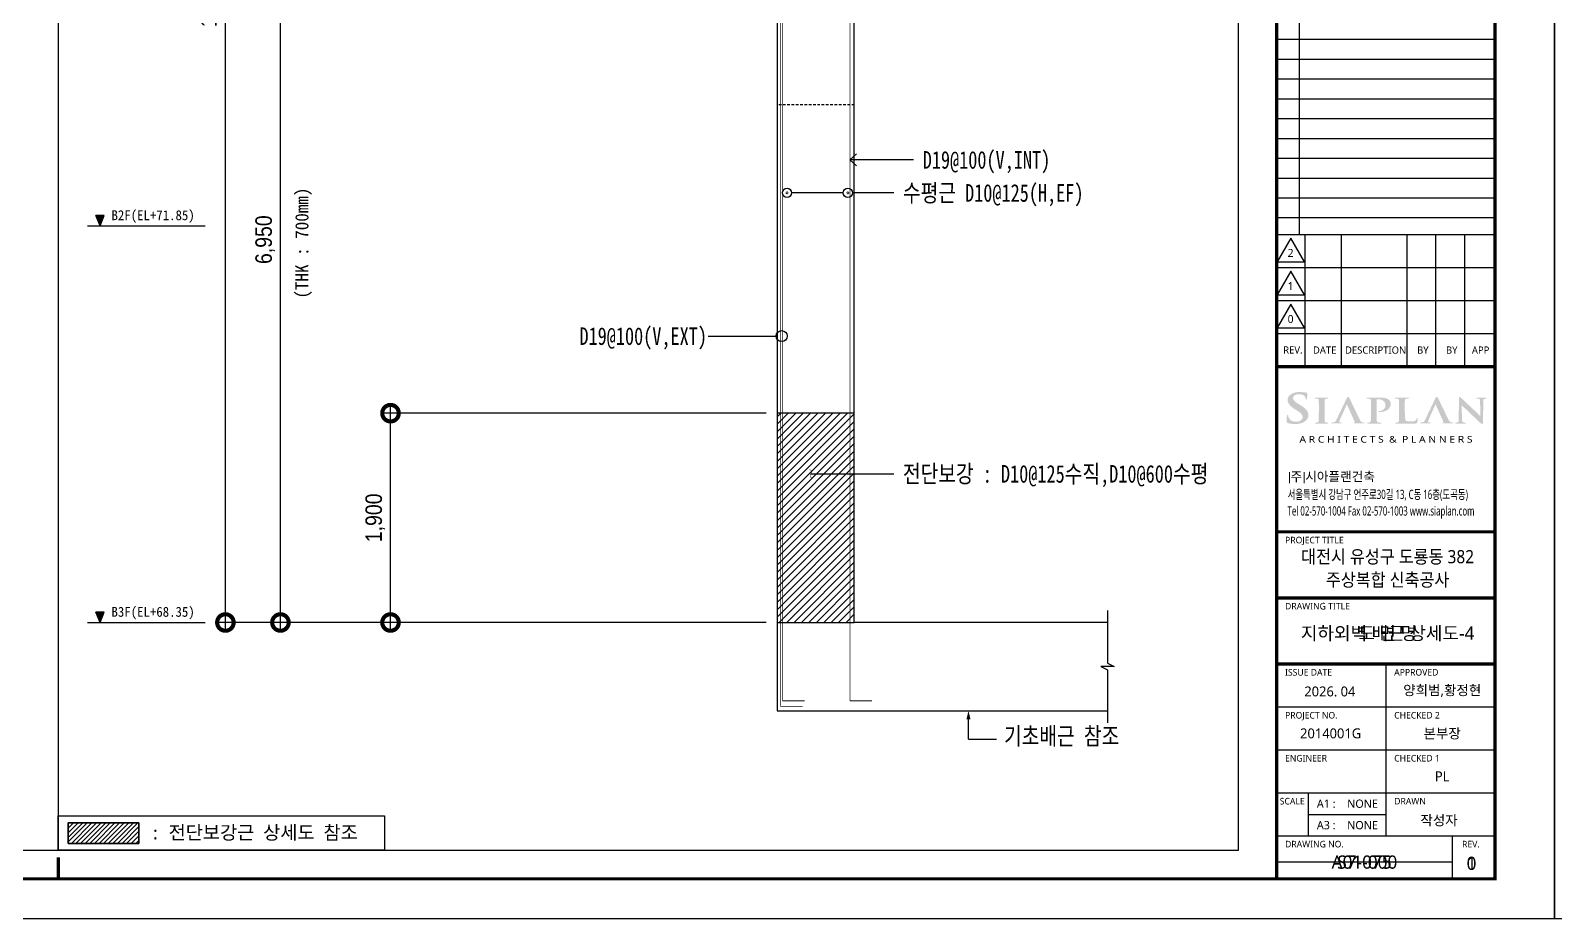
# Model space of a CAD drawing. Header units: millimetres. Extents: x 0 to 252030, y -124740 to 196020.
# Drawn here: x 112187 to 126030, y -71280 to -63219 of the extents above; entities that cross this region are included whole.
import ezdxf
from ezdxf.enums import TextEntityAlignment as Align

# ---------------------------------------------------------------- set-up
doc = ezdxf.new("R2010")
doc.units = ezdxf.units.MM
doc.header["$LTSCALE"] = 30
doc.linetypes.add('H', pattern=[1.3, 0.8, -0.5])
doc.layers.get('DEFPOINTS').update_dxf_attribs({"color": 142})
for name, color, linetype in [('0-LIST.테두리선', 7, 'Continuous'), ('0-SEC1', 3, 'Continuous'), ('0-TEXT', 3, 'Continuous'), ('0-주철근', 2, 'Continuous'), ('0-지시선', 7, 'Continuous'), ('0-해치', 251, 'Continuous'), ('AA-SHEET-TEXT', 3, 'Continuous'), ('S-CON', 2, 'Continuous'), ('S-철근', 3, 'Continuous'), ('TABLE-1', 3, 'Continuous'), ('X-PLAN-B1F$0$A-DIM', 7, 'Continuous'), ('XR-FORM_(도룡동)$0$Sheet', 7, 'Continuous'), ('XR-FORM_(도룡동)$0$TEXT', 3, 'Continuous')]:
    doc.layers.add(name, color=color, linetype=linetype)
doc.styles.add('X-PLAN-B1F$0$Gdim', font='Dotum.ttf', dxfattribs={"width": 0.9})
doc.styles.add('XR-FORM$0$맑은고딕', font='malgun.ttf')
doc.styles.add('XR-FORM_(도룡동)$0$맑은고딕', font='malgun.ttf')
doc.styles.add('XR-FORM_(도룡동)$0$충북옥천_FORM$0$맑은고딕', font='malgun.ttf')
doc.styles.add('XR-FORM_(도룡동)$1$맑은고딕', font='malgun.ttf')
doc.styles.add('XR-FORM_(도룡동)$2$맑은고딕', font='malgun.ttf')
doc.styles.add('XR-FORM_(도룡동)$3$맑은고딕', font='malgun.ttf')
doc.styles.add('돋음체', font='DotumChe.ttf')
doc.styles.add('맑은고딕', font='malgun.ttf')
doc.dimstyles.new('X-PLAN-B1F$0$Gdim200', dxfattribs={"dimscale": 200, "dimtxt": 3, "dimasz": 6, "dimexe": 1.5, "dimexo": 2, "dimgap": 1, "dimtad": 1, "dimdec": 0, "dimzin": 0, "dimdsep": 46, "dimlunit": 6, "dimtxsty": 'X-PLAN-B1F$0$Gdim', "dimblk": 'X-PLAN-B1F$0$_DotSmall', "dimcen": 1.5, "dimdle": 1.5, "dimclrd": 1, "dimclre": 1, "dimclrt": 256, "dimazin": 0, "dimtfac": 1, "dimtdec": 0, "dimtix": 1, "dimtmove": 2, "dimatfit": 3, "dimldrblk": 'X-PLAN-B1F$0$_DotSmall', "dimfxl": 1.5, "dimtolj": 1, "dimtzin": 0, "dimlwd": -1, "dimlwe": -1, "dimarcsym": 0})

# ---------------------------------------------------------------- blocks, each defined once
blk = doc.blocks.new('XR-FORM_(도룡동)$0$S')
at = {"layer": 'XR-FORM_(도룡동)$0$Sheet'}
h = blk.add_hatch(color=6, dxfattribs=at)
edge = h.paths.add_edge_path()
edge.add_spline(control_points=[(76338, 15545), (76338, 15545), (76295, 15571), (76295, 15571), (76172, 15645), (76132, 15687), (76132, 15744), (76132, 15817), (76203, 15865), (76313, 15865), (76409, 15865), (76454, 15832), (76479, 15807), (76511, 15775), (76518, 15737), (76518, 15729), (76518, 15711), (76524, 15702), (76538, 15702), (76557, 15702), (76559, 15724), (76559, 15744), (76559, 15811), (76562, 15848), (76564, 15870), (76564, 15870), (76565, 15890), (76565, 15890), (76565, 15905), (76548, 15908), (76540, 15909), (76494, 15919), (76430, 15930), (76333, 15930), (76119, 15930), (75970, 15833), (75970, 15695), (75970, 15588), (76037, 15502), (76202, 15401), (76202, 15401), (76273, 15357), (76273, 15357), (76398, 15281), (76423, 15225), (76423, 15165), (76423, 15099), (76352, 15030), (76220, 15030), (76155, 15030), (76041, 15045), (76002, 15150), (75994, 15172), (75988, 15197), (75988, 15211), (75988, 15217), (75988, 15236), (75968, 15236), (75948, 15236), (75946, 15209), (75945, 15201), (75945, 15201), (75945, 15197), (75945, 15197), (75943, 15174), (75938, 15104), (75938, 15040), (75938, 15011), (75943, 15004), (75970, 14994), (76035, 14972), (76103, 14962), (76198, 14962), (76298, 14962), (76379, 14979), (76447, 15013), (76575, 15079), (76595, 15177), (76595, 15230), (76595, 15347), (76528, 15430), (76338, 15545)], knot_values=[0, 0, 0, 0, 1, 1, 1, 2, 2, 2, 3, 3, 3, 4, 4, 4, 5, 5, 5, 6, 6, 6, 7, 7, 7, 8, 8, 8, 9, 9, 9, 10, 10, 10, 11, 11, 11, 12, 12, 12, 13, 13, 13, 14, 14, 14, 15, 15, 15, 16, 16, 16, 17, 17, 17, 18, 18, 18, 19, 19, 19, 20, 20, 20, 21, 21, 21, 22, 22, 22, 23, 23, 23, 24, 24, 24, 25, 25, 25, 26, 26, 26, 27, 27, 27, 27], degree=3, periodic=0)
h = blk.add_hatch(color=6, dxfattribs=at)
edge = h.paths.add_edge_path()
edge.add_spline(control_points=[(77180, 15007), (77180, 15007), (77166, 15007), (77166, 15007), (77156, 15007), (77148, 15007), (77134, 15009), (77098, 15014), (77093, 15029), (77089, 15056), (77084, 15098), (77084, 15641), (77086, 15677), (77089, 15714), (77100, 15725), (77131, 15729), (77143, 15731), (77153, 15732), (77163, 15732), (77163, 15732), (77180, 15732), (77180, 15732), (77188, 15732), (77195, 15739), (77195, 15747), (77195, 15755), (77188, 15761), (77180, 15761), (77180, 15761), (76814, 15761), (76814, 15761), (76806, 15761), (76800, 15755), (76800, 15747), (76800, 15739), (76806, 15732), (76814, 15732), (76814, 15732), (76832, 15732), (76832, 15732), (76847, 15732), (76860, 15730), (76871, 15728), (76897, 15723), (76909, 15710), (76912, 15677), (76912, 15677), (76912, 15677), (76912, 15677), (76914, 15650), (76915, 15103), (76908, 15057), (76904, 15025), (76895, 15014), (76873, 15011), (76858, 15008), (76843, 15007), (76827, 15007), (76826, 15007), (76814, 15007), (76814, 15007), (76806, 15007), (76800, 15000), (76800, 14992), (76800, 14984), (76806, 14977), (76814, 14977), (76814, 14977), (77180, 14977), (77180, 14977), (77188, 14977), (77195, 14984), (77195, 14992), (77195, 15000), (77188, 15007), (77180, 15007)], knot_values=[0, 0, 0, 0, 1, 1, 1, 2, 2, 2, 3, 3, 3, 4, 4, 4, 5, 5, 5, 6, 6, 6, 7, 7, 7, 8, 8, 8, 9, 9, 9, 10, 10, 10, 11, 11, 11, 12, 12, 12, 13, 13, 13, 14, 14, 14, 15, 15, 15, 16, 16, 16, 17, 17, 17, 18, 18, 18, 19, 19, 19, 20, 20, 20, 21, 21, 21, 22, 22, 22, 23, 23, 23, 24, 24, 24, 25, 25, 25, 25], degree=3, periodic=0)
h = blk.add_hatch(color=6, dxfattribs=at)
edge = h.paths.add_edge_path()
edge.add_spline(control_points=[(78289, 15008), (78289, 15008), (78256, 15008), (78256, 15008), (78252, 15008), (78248, 15009), (78243, 15010), (78220, 15014), (78192, 15028), (78158, 15085), (78158, 15085), (77848, 15727), (77836, 15749), (77824, 15773), (77816, 15784), (77802, 15784), (77787, 15784), (77771, 15771), (77757, 15741), (77757, 15741), (77450, 15097), (77450, 15097), (77424, 15042), (77401, 15015), (77350, 15010), (77342, 15009), (77328, 15008), (77317, 15008), (77317, 15008), (77304, 15008), (77304, 15008), (77298, 15008), (77292, 15002), (77292, 14994), (77292, 14987), (77298, 14980), (77304, 14980), (77304, 14980), (77609, 14980), (77609, 14980), (77615, 14980), (77621, 14987), (77621, 14994), (77621, 15002), (77615, 15008), (77609, 15008), (77609, 15008), (77576, 15008), (77576, 15008), (77539, 15008), (77534, 15021), (77534, 15033), (77534, 15044), (77540, 15068), (77552, 15094), (77552, 15094), (77762, 15561), (77762, 15561), (77762, 15561), (78005, 15016), (78004, 15016), (78005, 15014), (78005, 15012), (78004, 15010), (78003, 15008), (78001, 15008), (77998, 15008), (77998, 15008), (77984, 15008), (77984, 15008), (77978, 15008), (77972, 15002), (77972, 14994), (77972, 14987), (77978, 14980), (77984, 14980), (77984, 14980), (78289, 14980), (78289, 14980), (78295, 14980), (78301, 14987), (78301, 14994), (78301, 15002), (78295, 15008), (78289, 15008)], knot_values=[0, 0, 0, 0, 1, 1, 1, 2, 2, 2, 3, 3, 3, 4, 4, 4, 5, 5, 5, 6, 6, 6, 7, 7, 7, 8, 8, 8, 9, 9, 9, 10, 10, 10, 11, 11, 11, 12, 12, 12, 13, 13, 13, 14, 14, 14, 15, 15, 15, 16, 16, 16, 17, 17, 17, 18, 18, 18, 19, 19, 19, 20, 20, 20, 21, 21, 21, 22, 22, 22, 23, 23, 23, 24, 24, 24, 25, 25, 25, 26, 26, 26, 27, 27, 27, 28, 28, 28, 28], degree=3, periodic=0)
h = blk.add_hatch(color=250, dxfattribs=at)
edge = h.paths.add_edge_path()
edge.add_spline(control_points=[(78762, 15355), (78740, 15355), (78721, 15354), (78721, 15339), (78721, 15329), (78732, 15327), (78739, 15326), (78739, 15326), (78761, 15325), (78768, 15325), (78956, 15325), (79092, 15431), (79092, 15577), (79092, 15629), (79059, 15678), (79025, 15703), (79003, 15719), (78945, 15762), (78781, 15762), (78781, 15762), (78772, 15762), (78771, 15762), (78771, 15762), (78376, 15762), (78376, 15762), (78367, 15762), (78360, 15756), (78360, 15748), (78360, 15740), (78367, 15734), (78376, 15734), (78376, 15734), (78423, 15734), (78423, 15734), (78429, 15733), (78435, 15733), (78438, 15732), (78480, 15725), (78488, 15709), (78491, 15677), (78491, 15677), (78491, 15677), (78491, 15677), (78493, 15651), (78494, 15108), (78487, 15062), (78481, 15030), (78474, 15013), (78453, 15010), (78437, 15007), (78422, 15006), (78407, 15006), (78406, 15006), (78396, 15006), (78396, 15006), (78387, 15006), (78380, 14999), (78380, 14991), (78380, 14983), (78387, 14977), (78396, 14977), (78396, 14977), (78791, 14977), (78791, 14977), (78800, 14977), (78807, 14983), (78807, 14991), (78807, 14999), (78800, 15006), (78791, 15006), (78791, 15006), (78781, 15006), (78781, 15006), (78761, 15006), (78733, 15008), (78715, 15010), (78681, 15013), (78672, 15031), (78668, 15061), (78662, 15105), (78662, 15684), (78662, 15690), (78662, 15699), (78664, 15704), (78669, 15705), (78679, 15708), (78707, 15709), (78729, 15709), (78757, 15709), (78810, 15704), (78857, 15670), (78924, 15623), (78931, 15562), (78931, 15520), (78931, 15418), (78833, 15355), (78762, 15355)], knot_values=[0, 0, 0, 0, 1, 1, 1, 2, 2, 2, 3, 3, 3, 4, 4, 4, 5, 5, 5, 6, 6, 6, 7, 7, 7, 8, 8, 8, 9, 9, 9, 10, 10, 10, 11, 11, 11, 12, 12, 12, 13, 13, 13, 14, 14, 14, 15, 15, 15, 16, 16, 16, 17, 17, 17, 18, 18, 18, 19, 19, 19, 20, 20, 20, 21, 21, 21, 22, 22, 22, 23, 23, 23, 24, 24, 24, 25, 25, 25, 26, 26, 26, 27, 27, 27, 28, 28, 28, 29, 29, 29, 30, 30, 30, 31, 31, 31, 32, 32, 32, 32], degree=3, periodic=0)
h = blk.add_hatch(color=250, dxfattribs=at)
edge = h.paths.add_edge_path()
edge.add_spline(control_points=[(79896, 15147), (79880, 15147), (79878, 15134), (79877, 15128), (79875, 15109), (79860, 15082), (79845, 15069), (79815, 15043), (79768, 15042), (79696, 15042), (79592, 15042), (79561, 15049), (79541, 15063), (79541, 15063), (79541, 15063), (79541, 15063), (79522, 15076), (79515, 15314), (79515, 15460), (79515, 15617), (79515, 15645), (79518, 15677), (79521, 15714), (79532, 15724), (79562, 15729), (79578, 15731), (79599, 15732), (79612, 15732), (79620, 15732), (79633, 15732), (79638, 15739), (79640, 15742), (79641, 15745), (79641, 15748), (79641, 15756), (79634, 15762), (79626, 15762), (79626, 15762), (79235, 15762), (79235, 15762), (79226, 15762), (79220, 15756), (79220, 15748), (79220, 15743), (79222, 15738), (79227, 15736), (79227, 15735), (79229, 15735), (79229, 15734), (79235, 15732), (79243, 15732), (79247, 15732), (79265, 15732), (79280, 15731), (79290, 15729), (79331, 15722), (79340, 15709), (79342, 15677), (79344, 15651), (79345, 15108), (79338, 15062), (79332, 15030), (79326, 15013), (79304, 15010), (79290, 15007), (79276, 15006), (79262, 15006), (79262, 15006), (79245, 15006), (79245, 15006), (79237, 15006), (79230, 14999), (79230, 14991), (79230, 14983), (79237, 14977), (79245, 14977), (79245, 14977), (79615, 14977), (79615, 14977), (79615, 14977), (79805, 14976), (79805, 14976), (79874, 14976), (79882, 14981), (79891, 15006), (79901, 15036), (79910, 15113), (79910, 15125), (79910, 15135), (79910, 15147), (79896, 15147)], knot_values=[0, 0, 0, 0, 1, 1, 1, 2, 2, 2, 3, 3, 3, 4, 4, 4, 5, 5, 5, 6, 6, 6, 7, 7, 7, 8, 8, 8, 9, 9, 9, 10, 10, 10, 11, 11, 11, 12, 12, 12, 13, 13, 13, 14, 14, 14, 15, 15, 15, 16, 16, 16, 17, 17, 17, 18, 18, 18, 19, 19, 19, 20, 20, 20, 21, 21, 21, 22, 22, 22, 23, 23, 23, 24, 24, 24, 25, 25, 25, 26, 26, 26, 27, 27, 27, 28, 28, 28, 29, 29, 29, 30, 30, 30, 30], degree=3, periodic=0)
h = blk.add_hatch(color=250, dxfattribs=at)
edge = h.paths.add_edge_path()
edge.add_spline(control_points=[(80974, 15008), (80974, 15008), (80942, 15008), (80942, 15008), (80937, 15008), (80933, 15009), (80928, 15010), (80905, 15014), (80878, 15028), (80843, 15085), (80843, 15085), (80533, 15727), (80521, 15749), (80509, 15773), (80501, 15784), (80487, 15784), (80472, 15784), (80457, 15771), (80442, 15741), (80442, 15741), (80135, 15097), (80135, 15097), (80109, 15042), (80086, 15015), (80035, 15010), (80027, 15009), (80013, 15008), (80002, 15008), (80002, 15008), (79989, 15008), (79989, 15008), (79983, 15008), (79977, 15002), (79977, 14994), (79977, 14987), (79983, 14980), (79989, 14980), (79989, 14980), (80294, 14980), (80294, 14980), (80300, 14980), (80306, 14987), (80306, 14994), (80306, 15002), (80300, 15008), (80294, 15008), (80294, 15008), (80261, 15008), (80261, 15008), (80224, 15008), (80219, 15021), (80219, 15033), (80219, 15044), (80225, 15068), (80237, 15094), (80237, 15094), (80447, 15561), (80447, 15561), (80447, 15561), (80690, 15016), (80690, 15016), (80690, 15014), (80690, 15012), (80689, 15010), (80688, 15008), (80686, 15008), (80683, 15008), (80683, 15008), (80669, 15008), (80669, 15008), (80663, 15008), (80657, 15002), (80657, 14994), (80657, 14987), (80663, 14980), (80669, 14980), (80669, 14980), (80974, 14980), (80974, 14980), (80980, 14980), (80986, 14987), (80986, 14994), (80986, 15002), (80980, 15008), (80974, 15008)], knot_values=[0, 0, 0, 0, 1, 1, 1, 2, 2, 2, 3, 3, 3, 4, 4, 4, 5, 5, 5, 6, 6, 6, 7, 7, 7, 8, 8, 8, 9, 9, 9, 10, 10, 10, 11, 11, 11, 12, 12, 12, 13, 13, 13, 14, 14, 14, 15, 15, 15, 16, 16, 16, 17, 17, 17, 18, 18, 18, 19, 19, 19, 20, 20, 20, 21, 21, 21, 22, 22, 22, 23, 23, 23, 24, 24, 24, 25, 25, 25, 26, 26, 26, 27, 27, 27, 28, 28, 28, 28], degree=3, periodic=0)
h = blk.add_hatch(color=250, dxfattribs=at)
edge = h.paths.add_edge_path()
edge.add_spline(control_points=[(81976, 15761), (81976, 15761), (81692, 15761), (81692, 15761), (81686, 15761), (81681, 15755), (81681, 15747), (81681, 15739), (81686, 15732), (81692, 15732), (81692, 15732), (81700, 15732), (81702, 15732), (81718, 15732), (81744, 15732), (81760, 15726), (81783, 15717), (81794, 15705), (81795, 15641), (81795, 15641), (81806, 15233), (81806, 15224), (81806, 15224), (81806, 15202), (81806, 15202), (81797, 15210), (81212, 15762), (81212, 15762), (81199, 15775), (81187, 15784), (81176, 15784), (81158, 15784), (81158, 15750), (81158, 15740), (81158, 15740), (81148, 15134), (81148, 15134), (81147, 15045), (81143, 15018), (81117, 15011), (81101, 15006), (81079, 15006), (81068, 15006), (81067, 15006), (81057, 15006), (81057, 15006), (81051, 15006), (81046, 14999), (81046, 14991), (81046, 14983), (81051, 14976), (81057, 14976), (81057, 14976), (81353, 14976), (81353, 14976), (81359, 14976), (81364, 14983), (81364, 14991), (81364, 14999), (81359, 15006), (81353, 15006), (81353, 15006), (81342, 15006), (81340, 15006), (81324, 15006), (81303, 15006), (81284, 15013), (81268, 15018), (81251, 15035), (81248, 15122), (81248, 15122), (81237, 15522), (81236, 15534), (81241, 15530), (81780, 15014), (81821, 14978), (81833, 14966), (81851, 14966), (81864, 14966), (81880, 14966), (81882, 14986), (81882, 15002), (81882, 15002), (81894, 15649), (81894, 15649), (81895, 15706), (81903, 15722), (81931, 15729), (81944, 15732), (81952, 15732), (81963, 15732), (81965, 15732), (81976, 15732), (81976, 15732), (81982, 15732), (81987, 15739), (81987, 15747), (81987, 15755), (81982, 15761), (81976, 15761)], knot_values=[0, 0, 0, 0, 1, 1, 1, 2, 2, 2, 3, 3, 3, 4, 4, 4, 5, 5, 5, 6, 6, 6, 7, 7, 7, 8, 8, 8, 9, 9, 9, 10, 10, 10, 11, 11, 11, 12, 12, 12, 13, 13, 13, 14, 14, 14, 15, 15, 15, 16, 16, 16, 17, 17, 17, 18, 18, 18, 19, 19, 19, 20, 20, 20, 21, 21, 21, 22, 22, 22, 23, 23, 23, 24, 24, 24, 25, 25, 25, 26, 26, 26, 27, 27, 27, 28, 28, 28, 29, 29, 29, 30, 30, 30, 31, 31, 31, 32, 32, 32, 33, 33, 33, 33], degree=3, periodic=0)
at = {"layer": 'DEFPOINTS'}
for p, q in [((76315, 52073), (76315, 20700)), ((82250, 26596), (75640, 26596)), ((82250, 25996), (75640, 25996)), ((82250, 25396), (75640, 25396)), ((82250, 24796), (75640, 24796)), ((82250, 24196), (75640, 24196)), ((82250, 23596), (75640, 23596)), ((82250, 22996), (75640, 22996)), ((82250, 22396), (75640, 22396)), ((82250, 21796), (75640, 21796)), ((82250, 21196), (75640, 21196)), ((80950, 1706), (75640, 1706))]:
    blk.add_line(p, q, dxfattribs=at)
at = {"layer": 'XR-FORM_(도룡동)$0$Sheet'}
for p, q in [((75590, 20700), (82204, 20700)), ((76490, 20700), (76490, 16700)), ((77590, 20700), (77590, 16700)), ((79575, 20700), (79575, 16700)), ((80450, 20700), (80450, 16700)), ((81325, 20700), (81325, 16700)), ((75640, 19700), (82254, 19700)), ((75640, 18700), (82254, 18700)), ((75640, 17700), (82254, 17700)), ((78945, 7700), (78945, 2500)), ((75640, 6400), (82250, 6400)), ((75640, 5100), (82250, 5100)), ((75640, 3800), (82250, 3800)), ((76591, 3798), (76591, 2500)), ((76591, 3149), (78945, 3149)), ((75640, 2500), (82250, 2500)), ((80950, 2500), (80950, 1200))]:
    blk.add_line(p, q, dxfattribs=at)
at = {"layer": 'XR-FORM_(도룡동)$0$Sheet', "const_width": 100}
blk.add_lwpolyline([(1850, 57950), (82250, 57950), (82250, 1200), (1850, 1200)], close=True, dxfattribs=at)
for points in [[(75640, 57950), (75640, 1200)], [(75640, 16700), (82250, 16700)], [(75640, 11700), (82250, 11700)], [(75640, 9700), (82250, 9700)], [(75640, 7700), (82250, 7700)]]:
    blk.add_lwpolyline(points, dxfattribs=at)
at = {"layer": 'XR-FORM_(도룡동)$0$Sheet'}
for points in [[(76065, 20589), (75650, 19869), (76481, 19869)], [(76065, 19589), (75650, 18869), (76481, 18869)], [(76065, 18589), (75650, 17869), (76481, 17869)]]:
    blk.add_lwpolyline(points, close=True, dxfattribs=at)
at = {"layer": 'XR-FORM_(도룡동)$0$Sheet', "color": 3, "const_width": 28}
for points in [[(76026, 13508), (76026, 13172)], [(76466, 13508), (76466, 13172)]]:
    blk.add_lwpolyline(points, dxfattribs=at)
at = {"layer": 'XR-FORM_(도룡동)$0$Sheet', "linetype": 'Continuous', "const_width": 100}
blk.add_lwpolyline([(38745, 1846), (38745, 1200)], dxfattribs=at)
at = {"layer": 'DEFPOINTS', "style": 'XR-FORM_(도룡동)$3$맑은고딕'}
blk.add_text('도 면 명', height=400, dxfattribs=at).set_placement((78996, 8633), align=Align.MIDDLE_CENTER)
at = {"layer": 'XR-FORM_(도룡동)$0$Sheet', "style": 'XR-FORM_(도룡동)$3$맑은고딕'}
for s, height, p in [('2', 240, (76059, 20140)), ('1', 240, (76059, 19140)), ('0', 240, (76059, 18140)), (' REV.', 220, (76090, 17200)), ('DATE', 220, (77090, 17200)), ('DESCRIPTION', 220, (78632, 17200)), ('BY', 220, (80062, 17200)), ('BY', 220, (80938, 17200)), ('APP', 220, (81812, 17200))]:
    blk.add_text(s, height=height, dxfattribs=at).set_placement(p, align=Align.MIDDLE)
at = {"layer": 'XR-FORM_(도룡동)$0$Sheet', "color": 3, "style": 'XR-FORM_(도룡동)$3$맑은고딕', "width": 1.2}
blk.add_text('A R C H I T E C T S  &  P L A N N E R S', height=200, dxfattribs=at).set_placement((78947, 14500), align=Align.MIDDLE_CENTER)
at = {"layer": 'XR-FORM_(도룡동)$0$Sheet', "color": 3, "style": 'XR-FORM_(도룡동)$3$맑은고딕'}
blk.add_text('주 시아플랜건축', height=280, dxfattribs=at).set_placement((76057, 13372), align=Align.MIDDLE_LEFT)
at = {"layer": 'XR-FORM_(도룡동)$0$Sheet', "color": 3, "style": 'XR-FORM_(도룡동)$3$맑은고딕', "width": 0.65}
for s, p in [('서울특별시 강남구 언주로30길 13, C동 16층(도곡동)', (75966, 12833)), ('Tel 02-570-1004 Fax 02-570-1003 www.siaplan.com', (75966, 12333))]:
    blk.add_text(s, height=280, dxfattribs=at).set_placement(p, align=Align.MIDDLE_LEFT)
at = {"layer": 'XR-FORM_(도룡동)$0$Sheet', "style": 'XR-FORM_(도룡동)$3$맑은고딕'}
for s, p in [('PROJECT TITLE', (75890, 11350)), ('DRAWING TITLE', (75890, 9350)), ('ISSUE DATE', (75890, 7350)), ('APPROVED', (79195, 7350)), ('PROJECT NO. ', (75890, 6050)), ('CHECKED 2 ', (79195, 6050)), ('ENGINEER', (75890, 4750)), ('CHECKED 1 ', (79195, 4750)), ('SCALE', (75730, 3450)), ('DRAWN', (79195, 3450)), ('DRAWING NO.', (75890, 2150)), ('REV.', (81250, 2150))]:
    blk.add_text(s, height=200, dxfattribs=at).set_placement(p)
at = {"layer": 'XR-FORM_(도룡동)$0$TEXT'}
for s, height, style, p in [('2026. 04', 300, 'XR-FORM_(도룡동)$3$맑은고딕', (77247, 6870)), ('A1 : ', 250, 'XR-FORM_(도룡동)$0$충북옥천_FORM$0$맑은고딕', (77179, 3474)), ('A3 : ', 250, 'XR-FORM_(도룡동)$0$충북옥천_FORM$0$맑은고딕', (77179, 2825))]:
    blk.add_text(s, height=height, dxfattribs=dict(at, style=style)).set_placement(p, align=Align.MIDDLE_CENTER)
at = {"layer": 'XR-FORM_(도룡동)$0$TEXT', "style": 'XR-FORM_(도룡동)$3$맑은고딕'}
blk.add_text('양희범,황정현', height=300, dxfattribs=at).set_placement((80649, 6901), align=Align.MIDDLE)
blk = doc.blocks.new('XR-FORM_(도룡동)', base_point=(101.33, -56114.51))
at = {"layer": 'DEFPOINTS'}
blk.add_lwpolyline([(0, 0), (420, 0), (420, 297), (0, 297)], close=True, dxfattribs=at)
at = {"xscale": 0.005, "yscale": 0.005, "zscale": 0.005}
blk.add_blockref('XR-FORM_(도룡동)$0$S', (-0.25, 0), dxfattribs=at)
at = {"layer": 'DEFPOINTS', "style": 'XR-FORM_(도룡동)$3$맑은고딕'}
for s, p in [('2014001G', (386.1, 28.01)), ('본부장', (402.99, 28.01)), ('PL', (402.99, 21.51))]:
    blk.add_text(s, height=1.5, dxfattribs=at).set_placement(p, align=Align.MIDDLE)
for p in [(393.26, 17.37), (393.26, 14.12)]:
    blk.add_text('NONE', height=1.25, dxfattribs=at).set_placement(p, align=Align.MIDDLE_RIGHT)
for s, height, p in [('작성자', 1.5, (402.51, 14.85)), ('A01-000', 2, (391.22, 8.53))]:
    blk.add_text(s, height=height, dxfattribs=at).set_placement(p, align=Align.MIDDLE_CENTER)
at = {"layer": 'XR-FORM_(도룡동)$0$TEXT', "style": 'XR-FORM_(도룡동)$3$맑은고딕', "width": 0.9}
for s, p in [('대전시 유성구 도룡동 382', (394.73, 54.74)), ('주상복합 신축공사', (394.73, 51.24))]:
    blk.add_text(s, height=2, dxfattribs=at).set_placement(p, align=Align.MIDDLE_CENTER)
at = {"layer": 'XR-FORM_(도룡동)$0$TEXT', "style": 'XR-FORM_(도룡동)$3$맑은고딕'}
blk.add_text('1', height=2, dxfattribs=at).set_placement((407.43, 8.35), align=Align.MIDDLE_CENTER)
blk = doc.blocks.new('X-PLAN-B1F$0$_DotSmall')
at = {"color": 0, "linetype": 'ByBlock', "const_width": 0.5}
blk.add_lwpolyline([(-0.0625, 0, 1), (0.0625, 0, 1)], format="xyb", close=True, dxfattribs=at)
blk = doc.blocks.new('*D1409')
at = {"layer": 'DEFPOINTS', "color": 0, "transparency": 16777216}
for p in [(114457, -61643), (118970, -61643), (118970, -68593)]:
    blk.add_point(p, dxfattribs=at)
at = {"layer": 'X-PLAN-B1F$0$A-DIM', "color": 1, "transparency": 16777216}
for p, q in [((114457, -68668), (114457, -61568)), ((118870, -61643), (114382, -61643)), ((118870, -68593), (114382, -68593))]:
    blk.add_line(p, q, dxfattribs=at)
at = {"layer": 'X-PLAN-B1F$0$A-DIM', "color": 1, "transparency": 16777216, "xscale": 300, "yscale": 300, "zscale": 300}
for p, rotation in [((114457, -61643), 90), ((114457, -68593), 270)]:
    blk.add_blockref('X-PLAN-B1F$0$_DotSmall', p, dxfattribs=dict(at, rotation=rotation))
at = {"layer": 'X-PLAN-B1F$0$A-DIM', "transparency": 16777216, "insert": (114318, -65118), "char_height": 150, "attachment_point": 5, "rotation": 90, "style": 'X-PLAN-B1F$0$Gdim'}
blk.add_mtext('\\A1;6,950', dxfattribs=at)
blk = doc.blocks.new('*D1410')
at = {"layer": 'DEFPOINTS', "color": 0, "transparency": 16777216}
for p in [(115457, -66693), (118970, -66693), (118970, -68593)]:
    blk.add_point(p, dxfattribs=at)
at = {"layer": 'X-PLAN-B1F$0$A-DIM', "color": 1, "transparency": 16777216}
for p, q in [((118870, -66693), (115382, -66693)), ((115457, -68668), (115457, -66618)), ((118870, -68593), (115382, -68593))]:
    blk.add_line(p, q, dxfattribs=at)
at = {"layer": 'X-PLAN-B1F$0$A-DIM', "color": 1, "transparency": 16777216, "xscale": 300, "yscale": 300, "zscale": 300}
for p, rotation in [((115457, -66693), 90), ((115457, -68593), 270)]:
    blk.add_blockref('X-PLAN-B1F$0$_DotSmall', p, dxfattribs=dict(at, rotation=rotation))
at = {"layer": 'X-PLAN-B1F$0$A-DIM', "transparency": 16777216, "insert": (115318, -67643), "char_height": 150, "attachment_point": 5, "rotation": 90, "style": 'X-PLAN-B1F$0$Gdim'}
blk.add_mtext('\\A1;1,900', dxfattribs=at)
blk = doc.blocks.new('*D1411')
at = {"layer": 'DEFPOINTS', "color": 0, "transparency": 16777216}
for p in [(113957, -57243), (118970, -57243), (118970, -68593)]:
    blk.add_point(p, dxfattribs=at)
at = {"layer": 'X-PLAN-B1F$0$A-DIM', "color": 1, "transparency": 16777216}
for p, q in [((113957, -68668), (113957, -57168)), ((118870, -57243), (113882, -57243)), ((118870, -68593), (113882, -68593))]:
    blk.add_line(p, q, dxfattribs=at)
at = {"layer": 'X-PLAN-B1F$0$A-DIM', "color": 1, "transparency": 16777216, "xscale": 300, "yscale": 300, "zscale": 300}
for p, rotation in [((113957, -57243), 90), ((113957, -68593), 270)]:
    blk.add_blockref('X-PLAN-B1F$0$_DotSmall', p, dxfattribs=dict(at, rotation=rotation))
at = {"layer": 'X-PLAN-B1F$0$A-DIM', "transparency": 16777216, "insert": (113818, -62918), "char_height": 150, "attachment_point": 5, "rotation": 90, "style": 'X-PLAN-B1F$0$Gdim'}
blk.add_mtext('\\A1;11,350', dxfattribs=at)

msp = doc.modelspace()

# ---------------------------------------------------------------- hatches: boundary and pattern name
at = {"layer": '0-지시선'}
for points in [[(112818.1164, -64993.49769), (112781.17242, -64899.86464), (112855.06039, -64899.86464)], [(112818.1164, -68593.49769), (112781.17242, -68499.86464), (112855.06039, -68499.86464)]]:
    msp.add_hatch(color=256, dxfattribs=at).paths.add_polyline_path(points)
at = {"layer": '0-해치', "linetype": 'Continuous', "lineweight": -2}
h = msp.add_hatch(dxfattribs=at)
h.set_pattern_fill('ANSI31', color=5, scale=15)
h.set_pattern_definition([(45, (-169888.065, 84964.77), (-33.6759605, 33.6759605), [])])
h.paths.add_polyline_path([(118969.83373, -66693.49769), (118969.83373, -68593.49769), (119669.83373, -68593.49769), (119669.83373, -66693.49769)])
h.paths.add_polyline_path([(118969.83373, -61643.49769), (118969.83373, -63043.49769), (119669.83373, -63043.49769), (119669.83373, -61643.49769), (119369.83373, -61643.49769)])
h.paths.add_polyline_path([(118969.83373, -60693.49769), (118969.83373, -61643.49769), (119369.83373, -61643.49769), (119369.83373, -60693.49769)])
at = {"layer": '0-해치'}
h = msp.add_hatch(dxfattribs=at)
h.set_pattern_fill('ANSI31', color=256, scale=9.311546)
h.set_pattern_definition([(45, (83921.846, -50567.454), (-20.905017, 20.905017), [])])
h.paths.add_polyline_path([(112529.31036, -70598.07391), (113170.20983, -70598.07391), (113170.20983, -70411.65541), (112529.31036, -70411.65541)])

# ---------------------------------------------------------------- linework, layer by layer
at = {"layer": '0-LIST.테두리선', "ltscale": 3}
msp.add_lwpolyline([(112438.50014, -70349.22075), (115401.5478, -70349.22075), (115401.5478, -70660.50857), (112438.50014, -70660.50857)], close=True, dxfattribs=at)
at = {"layer": '0-주철근', "const_width": 7}
msp.add_lwpolyline([(119219.83373, -69304.50804), (119019.83373, -69304.50804), (119019.83373, -57289.49769, -0.6159634636), (119029.40487, -57284.67618), (119119.81596, -57351.64089)], format="xyb", dxfattribs=at)
for points in [[(119039.86257, -58971.99597), (118999.83373, -59093.49769), (118999.83373, -69354.50804), (119199.83373, -69354.50804)], [(119629.83373, -69304.50804), (119629.83373, -61693.49769)], [(119629.83373, -69304.50804), (119829.83373, -69304.50804)]]:
    msp.add_lwpolyline(points, dxfattribs=at)
for points in [[(119049.72488, -64693.01738, 1), (119067.72488, -64693.01738, 1)], [(119619.94257, -64693.01738, -1), (119601.94257, -64693.01738, -1)]]:
    msp.add_lwpolyline(points, format="xyb", close=True, dxfattribs=at)
at = {"layer": '0-지시선'}
for p, q in [((120208.54236, -64393.49769), (119629.83373, -64393.49769)), ((119569.16776, -64693.01738), (119100.49969, -64693.01738)), ((120028.54236, -64693.01738), (119652.71738, -64693.01738)), ((112855.06039, -64899.86464), (112781.17242, -64899.86464)), ((112818.1164, -64993.49769), (112781.17242, -64899.86464)), ((112818.1164, -64993.49769), (112855.06039, -64899.86464)), ((112705.6164, -64993.49769), (113774.3664, -64993.49769)), ((118341.12509, -65993.49769), (118959.83373, -65993.49769)), ((119274.83373, -67243.978), (120028.54236, -67243.978)), ((112855.06039, -68499.86464), (112781.17242, -68499.86464)), ((112818.1164, -68593.49769), (112781.17242, -68499.86464)), ((112818.1164, -68593.49769), (112855.06039, -68499.86464)), ((112705.6164, -68593.49769), (113774.3664, -68593.49769)), ((120706.66838, -69652.00487), (120706.66838, -69473.40394)), ((120706.66838, -69652.00487), (120961.04771, -69652.00487))]:
    msp.add_line(p, q, dxfattribs=at)
msp.add_lwpolyline([(119689.84265, -64340.12655), (119629.83373, -64393.49769), (119689.84265, -64446.86884)], dxfattribs=at)
at = {"layer": '0-지시선', "const_width": 4}
msp.add_lwpolyline([(119264.02161, -67203.62663), (119277.54179, -67214.36375), (119281.79013, -67224.54435), (119279.85723, -67234.35393), (119274.83373, -67243.978), (119269.81022, -67253.60207), (119267.87732, -67263.41165), (119272.12566, -67273.59225), (119285.64584, -67284.32937)], dxfattribs=at)
at = {"layer": '0-지시선'}
msp.add_lwpolyline([(120706.66838, -69393.49769, 0, 37.24618, 0), (120706.66838, -69473.40394, 37.24618, 37.24618, 0)], format="xyseb", dxfattribs=at)
at = {"layer": '0-지시선', "linetype": 'Continuous', "lineweight": -2}
msp.add_lwpolyline([(112529.31036, -70411.65541), (113170.20983, -70411.65541), (113170.20983, -70598.07391), (112529.31036, -70598.07391)], close=True, dxfattribs=at)
at = {"layer": '0-지시선'}
for centre, radius in [((119058.72488, -64693.01738), 41.77481), ((119610.94257, -64693.01738), 41.77481), ((119009.83373, -65993.49769), 50)]:
    msp.add_circle(centre, radius, dxfattribs=at)
at = {"layer": '0-해치', "color": 5, "linetype": 'Continuous', "lineweight": -2}
msp.add_lwpolyline([(118969.83373, -68593.49769), (119669.83373, -68593.49769), (119669.83373, -66693.49769), (118969.83373, -66693.49769)], close=True, dxfattribs=at)
at = {"layer": '0-해치', "linetype": 'Continuous', "lineweight": -2}
msp.add_lwpolyline([(112529.31036, -70411.65541), (112529.31036, -70598.07391), (113170.20983, -70598.07391), (113170.20983, -70411.65541)], close=True, dxfattribs=at)
at = {"layer": 'S-CON', "color": 4, "linetype": 'H', "lineweight": -2}
msp.add_line((119669.83373, -63893.49769), (118969.83373, -63893.49769), dxfattribs=at)
at = {"layer": 'S-CON', "color": 4, "linetype": 'Continuous', "lineweight": -2}
for points in [[(118969.83373, -57243.49769), (118969.83373, -69393.49769), (121969.83373, -69393.49769)], [(121969.83373, -68593.49769), (119669.83373, -68593.49769), (119669.83373, -61793.49769), (121969.83373, -61793.49769)], [(121969.83373, -68483.49769), (121969.83373, -68963.49769), (122029.83373, -68993.49769), (121909.83373, -68993.49769), (121969.83373, -69023.49769), (121969.83373, -69503.49769)]]:
    msp.add_lwpolyline(points, dxfattribs=at)
at = {"layer": 'S-철근'}
msp.add_line((112438.50014, -54454.4916), (112438.50014, -70660.50857), dxfattribs=at)
at = {"layer": 'TABLE-1'}
msp.add_lwpolyline([(101717.25014, -70660.50857), (123159.75014, -70660.50857), (123159.75014, -54454.4916), (101717.25014, -54454.4916)], close=True, dxfattribs=at)

# ---------------------------------------------------------------- block references
at = {"layer": '0-SEC1', "xscale": 60, "yscale": 60, "zscale": 60}
for p in [(106910.02429, -3438150.57868), (132110.02429, -3438150.57868)]:
    msp.add_blockref('XR-FORM_(도룡동)', p, dxfattribs=at)

# ---------------------------------------------------------------- texts
at = {"layer": '0-TEXT', "color": 4, "style": '돋음체', "width": 0.8}
for s, p in [(' D19@100(V,INT)', (120208.54236, -64393.49769)), (' 수평근 D10@125(H,EF)', (120028.54236, -64693.49769)), (' 전단보강 : D10@125수직,D10@600수평', (120028.54236, -67243.49769))]:
    msp.add_text(s, height=160, dxfattribs=at).set_placement(p, align=Align.MIDDLE_LEFT)
at = {"layer": '0-TEXT', "linetype": 'Continuous', "style": '돋음체'}
msp.add_text('(THK : 700mm)', height=120, rotation=90, dxfattribs=at).set_placement((114711.35466, -65652.8793))
at = {"layer": '0-TEXT', "style": '돋음체'}
for s, height, p in [('B2F(EL+71.85)', 90, (112922.33234, -64940.97021)), ('B3F(EL+68.35)', 90, (112922.33234, -68540.97021)), (': 전단보강근 상세도 참조', 124.153948, (113280.5563, -70561.534, 0.00034))]:
    msp.add_text(s, height=height, dxfattribs=at).set_placement(p)
at = {"layer": '0-TEXT', "color": 4, "style": '돋음체', "width": 0.8}
msp.add_text('D19@100(V,EXT)', height=160, dxfattribs=at).set_placement((118331.12509, -65993.49769), align=Align.MIDDLE_RIGHT)
msp.add_text('기초배근 참조', height=160, dxfattribs=at).set_placement((121029.68039, -69703.75308))
at = {"layer": 'AA-SHEET-TEXT'}
for s, style, p in [('지하외벽 배근 상세도-4', 'XR-FORM$0$맑은고딕', (124513.90026, -68690.0206)), ('S7-075', 'XR-FORM_(도룡동)$2$맑은고딕', (124303.50013, -70768.09032)), ('0', '맑은고딕', (125275.95675, -70778.92003))]:
    msp.add_text(s, height=120, dxfattribs=dict(at, style=style)).set_placement(p, align=Align.MIDDLE_CENTER)
for style, p in [('XR-FORM_(도룡동)$0$맑은고딕', (124425.41387, -70237.84788)), ('XR-FORM_(도룡동)$1$맑은고딕', (124425.41387, -70432.61602))]:
    msp.add_text('NONE', height=75, dxfattribs=dict(at, style=style)).set_placement(p, align=Align.MIDDLE_RIGHT)

# ---------------------------------------------------------------- dimensions: what is measured, and where the dimension line sits
at = {"layer": 'X-PLAN-B1F$0$A-DIM'}
for base, p2, picture, middle in [((113957.33373, -57243.49769), (118969.83373, -57243.49769), '*D1411', (113817.78149, -62918.49769)), ((114457.33373, -61643.49769), (118969.83373, -61643.49769), '*D1409', (114317.78149, -65118.49769)), ((115457.33373, -66693.49769), (118969.83373, -66693.49769), '*D1410', (115317.78149, -67643.49769))]:
    dim = msp.add_linear_dim(base=base, p1=(118969.83373, -68593.49769), p2=p2, angle=90, dimstyle='X-PLAN-B1F$0$Gdim200', override={"dimscale": 50, "dimblk": 'X-PLAN-B1F$0$_DotSmall'}, dxfattribs=at)
    dim.commit()
    dim.dimension.update_dxf_attribs({"geometry": picture, "text_midpoint": middle})

doc.saveas('drawing.dxf')
